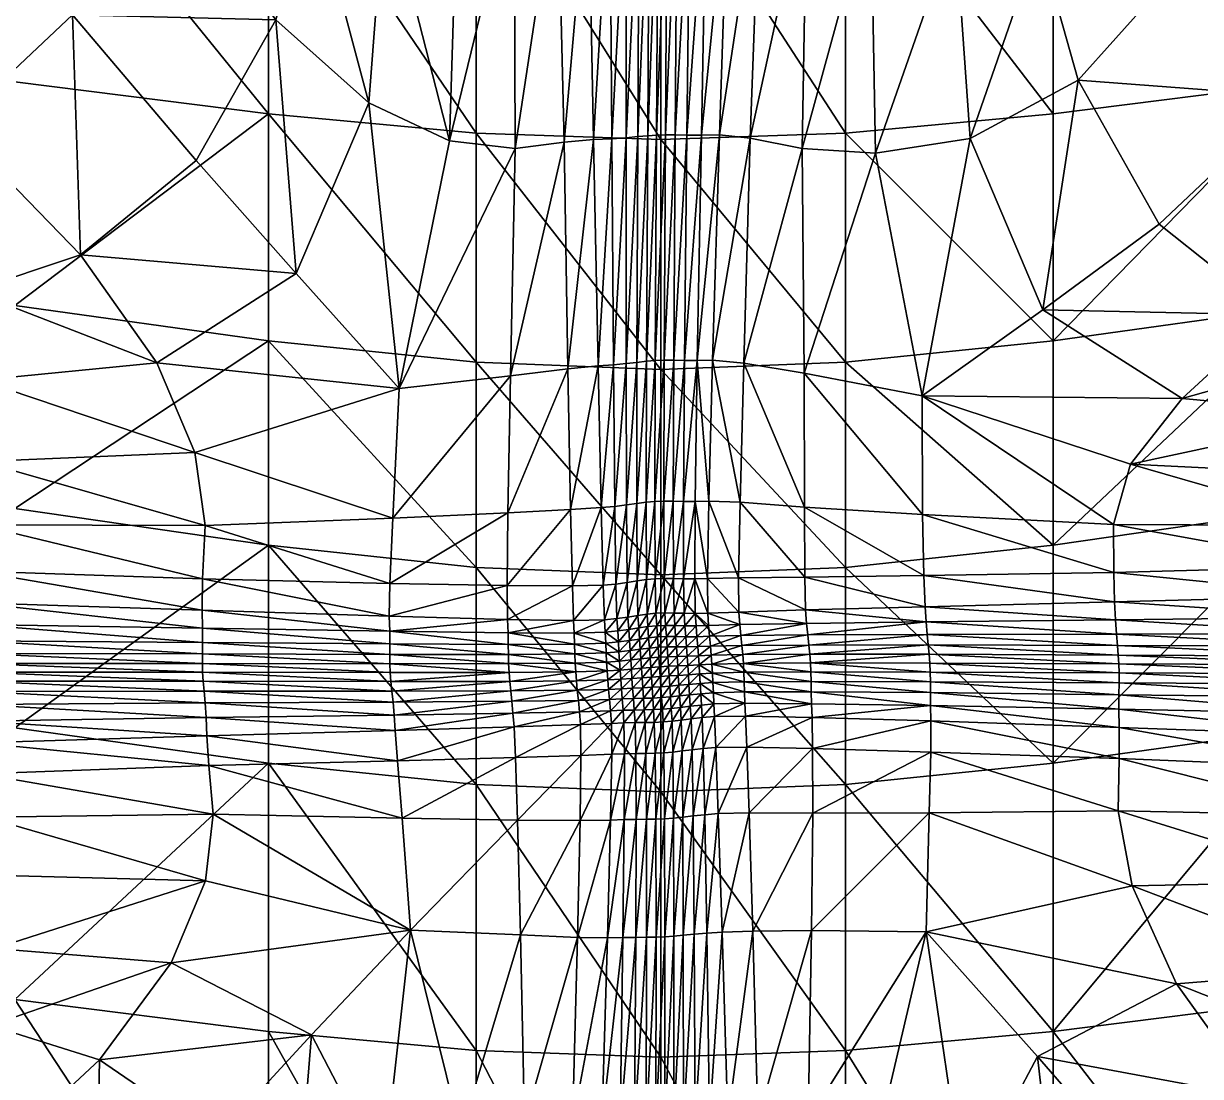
# Model space of a CAD drawing. Header units: centimetres. Extents: x -294 to 294, y -289 to 289.
# Drawn here: x -37.9 to 32.1, y -137.7 to -75.1 of the extents above; entities that cross this region are included whole.
import ezdxf

# ---------------------------------------------------------------- set-up
doc = ezdxf.new("R2010")
doc.units = ezdxf.units.CM
doc.layers.add('fabric', color=7, linetype='Continuous', true_color=0xd6e499)

msp = doc.modelspace()

# ---------------------------------------------------------------- meshes
at = {"layer": 'fabric', "color": 72, "true_color": 0x4dcc00}
mesh = msp.add_polyface(dxfattribs=at)
corners = [(-132.14, -55.656, -98.923), (-103.113, -56.593, -98.923), (-103.113, -72.071, -98.923), (-132.139, -70.921, -98.923), (-132.14, -38.278, -98.923), (-103.113, -38.938, -98.923), (-103.113, -19.832, -98.923), (-132.14, -19.491, -98.923), (-132.14, 0, -98.923), (-103.113, 0, -98.923), (-38.407, -61.877, -98.923), (-23.315, -63.429, -98.923), (-23.315, -80.462, -98.923), (-38.407, -78.556, -98.923), (-56.541, -60.013, -98.923), (-56.541, -76.269, -98.923), (-38.407, -42.661, -98.923), (-23.315, -43.755, -98.923), (-56.541, -41.348, -98.923), (-78.011, -58.148, -98.923), (-78.011, -73.98, -98.923), (-78.012, -40.034, -98.923), (-78.012, -20.397, -98.923), (-78.012, 0, -98.923), (-56.541, -21.075, -98.923), (-56.541, 0, -98.923), (-23.315, -22.318, -98.923), (-38.407, -21.753, -98.923), (-38.407, 0, -98.923), (-23.315, 0, -98.923), (-132.138, -83.37, -98.923), (-103.112, -84.647, -98.923), (-38.407, -91.853, -98.923), (-56.541, -89.311, -98.923), (-78.011, -86.768, -98.923)]
mesh.append_faces([[corners[k] for k in face] for face in [(0, 1, 2), (2, 3, 0), (4, 5, 1), (1, 0, 4), (6, 7, 8), (8, 9, 6), (5, 4, 7), (7, 6, 5), (10, 11, 12), (12, 13, 10), (14, 10, 13), (13, 15, 14), (16, 17, 11), (11, 10, 16), (18, 16, 10), (10, 14, 18), (1, 19, 20), (20, 2, 1), (5, 21, 19), (19, 1, 5), (19, 14, 15), (15, 20, 19), (21, 18, 14), (14, 19, 21), (22, 6, 9), (9, 23, 22), (24, 22, 23), (23, 25, 24), (21, 5, 6), (6, 22, 21), (18, 21, 22), (22, 24, 18), (26, 27, 28), (28, 29, 26), (17, 16, 27), (27, 26, 17), (27, 24, 25), (25, 28, 27), (16, 18, 24), (24, 27, 16), (30, 3, 2), (2, 31, 30), (32, 13, 12), (33, 15, 13), (20, 34, 31), (31, 2, 20), (34, 20, 15)]], dxfattribs={"vtx2": -1, "color": 72})
mesh = msp.add_polyface(dxfattribs=at)
corners = [(102.924, -72.071, -98.923), (77.936, -73.98, -98.923), (77.936, -58.148, -98.923), (56.522, -60.013, -98.923), (56.522, -76.269, -98.923), (56.522, -41.348, -98.923), (23.315, -63.429, -98.923), (38.407, -61.877, -98.923), (38.407, -78.556, -98.923), (23.315, -80.462, -98.923), (23.315, -43.755, -98.923), (38.407, -42.661, -98.923), (-10.97, -95.24, -98.923), (-23.315, -93.97, -98.923), (-23.315, -80.462, -98.923), (-10.97, -81.605, -98.923), (0, -95.664, -98.923), (0, -81.986, -98.923), (-10.97, -107.436, -98.923), (0, -107.873, -98.923), (23.315, -93.97, -98.923), (10.97, -95.24, -98.923), (10.97, -81.605, -98.923), (23.315, -106.123, -98.923), (10.97, -107.436, -98.923), (77.936, -86.768, -98.923), (77.935, -98.681, -98.923), (102.923, -84.647, -98.923), (56.522, -89.311, -98.923), (56.522, -101.309, -98.923), (38.407, -91.853, -98.923), (38.407, -103.935, -98.923), (10.97, -64.361, -98.923), (0, -64.672, -98.923), (10.97, -44.411, -98.923), (0, -44.63, -98.923), (-23.315, -63.429, -98.923), (-10.97, -64.361, -98.923), (-23.315, -43.755, -98.923), (-10.97, -44.411, -98.923)]
mesh.append_faces([[corners[k] for k in face] for face in [(0, 1, 2), (3, 2, 1), (1, 4, 3), (2, 3, 5), (6, 7, 8), (8, 9, 6), (7, 6, 10), (7, 3, 4), (4, 8, 7), (3, 7, 11), (12, 13, 14), (14, 15, 12), (16, 12, 15), (15, 17, 16), (13, 12, 18), (12, 16, 19), (20, 21, 22), (22, 9, 20), (21, 20, 23), (21, 16, 17), (17, 22, 21), (16, 21, 24), (25, 1, 0), (26, 25, 27), (28, 4, 1), (1, 25, 28), (29, 28, 25), (25, 26, 29), (8, 30, 20), (20, 9, 8), (4, 28, 30), (30, 8, 4), (23, 20, 30), (28, 29, 31), (31, 30, 28), (32, 6, 9), (9, 22, 32), (33, 32, 22), (22, 17, 33), (6, 32, 34), (32, 33, 35), (36, 37, 15), (15, 14, 36), (37, 36, 38), (37, 33, 17), (17, 15, 37), (33, 37, 39)]], dxfattribs={"vtx2": -1, "color": 72})
at = {"layer": 'fabric', "color": 212, "true_color": 0xcf00dd}
mesh = msp.add_polyface(dxfattribs=at)
corners = [(-17.354, -79.806, 204.902), (-21.689, -89.958, 203.263), (-15.566, -96.806, 197.764), (-12.559, -82.072, 201.696), (-16.38, -67.124, 208.445), (-12.098, -66.731, 206.56), (-20.76, -67.002, 210.213), (-18.193, -54.213, 212.534), (-8.712, -66.258, 205.471), (-9.617, -49.912, 210.884), (-8.653, -82.515, 199.94), (-5.757, -82.151, 199.15), (-8.943, -96.042, 195.314), (-6.145, -65.865, 204.935), (-2.917, -81.944, 198.73), (-3.998, -81.997, 198.838), (-3.729, -95.458, 193.864), (-2.818, -95.394, 193.756), (-3.032, -65.669, 204.598), (-4.325, -65.709, 204.708), (-5.527, -95.634, 194.262), (0.272, -81.717, 198.184), (-0.256, -81.729, 198.109), (-0.328, -95.134, 193.141), (-2.058, -81.882, 198.547), (-2.062, -95.319, 193.575), (-1.366, -81.82, 198.346), (-1.42, -95.244, 193.376), (-2.045, -65.621, 204.414), (-1.288, -65.573, 204.211), (-0.783, -81.766, 198.182), (-0.855, -95.179, 193.213), (-0.157, -65.503, 203.973), (-0.685, -65.531, 204.046)]
mesh.append_faces([[corners[k] for k in face] for face in [(0, 1, 2), (2, 3, 0), (4, 0, 3), (3, 5, 4), (0, 4, 6), (7, 4, 5), (5, 8, 9), (10, 3, 2), (11, 10, 12), (8, 5, 3), (3, 10, 8), (13, 8, 10), (10, 11, 13), (14, 15, 16), (16, 17, 14), (18, 19, 15), (15, 14, 18), (15, 11, 20), (20, 16, 15), (19, 13, 11), (11, 15, 19), (21, 22, 23), (24, 14, 17), (17, 25, 24), (26, 24, 25), (25, 27, 26), (28, 18, 14), (14, 24, 28), (29, 28, 24), (24, 26, 29), (22, 30, 31), (31, 23, 22), (32, 33, 30), (30, 22, 32), (30, 26, 27), (27, 31, 30), (33, 29, 26), (26, 30, 33)]], dxfattribs={"vtx2": -1, "color": 212})
mesh = msp.add_polyface(dxfattribs=at)
corners = [(-41.967, -81.158, 212.88), (-34.968, -74.584, 212.499), (-43.649, -64.04, 215.85), (-51.49, -71.607, 215.977), (-48.113, -87.146, 213.157), (-34.494, -88.845, 208.858), (-27.627, -83.231, 208.026), (-40.984, -91.019, 210.164), (-40.403, -101.15, 206.478), (-40.467, -96.301, 208.398), (-51.52, -93.567, 212.41), (-29.958, -95.277, 204.889), (-27.707, -100.596, 201.657), (-15.566, -96.806, 197.764), (-21.689, -89.958, 203.263), (-22.886, -74.868, 208.874), (-17.354, -79.806, 204.902), (-20.76, -67.002, 210.213), (-23.582, -58.869, 213.252), (-16.38, -67.124, 208.445), (-29.007, -66.407, 212.931), (-36.045, -55.6, 216.106), (-27.093, -104.938, 199.85), (-15.926, -104.508, 195.265), (-40.54, -104.905, 205.326), (-27.239, -108.125, 198.993), (-16.106, -108.388, 194.157), (-40.715, -107.671, 204.711), (-53.214, -99.45, 211.341), (-54.222, -103.827, 210.65)]
mesh.append_faces([[corners[k] for k in face] for face in [(0, 1, 2), (2, 3, 0), (4, 0, 3), (5, 6, 1), (1, 0, 5), (7, 5, 0), (0, 4, 7), (8, 9, 10), (9, 7, 4), (4, 10, 9), (11, 12, 13), (13, 14, 11), (5, 11, 14), (14, 6, 5), (9, 8, 12), (12, 11, 9), (7, 9, 11), (11, 5, 7), (15, 6, 14), (14, 16, 15), (17, 15, 16), (18, 17, 19), (20, 21, 2), (2, 1, 20), (15, 20, 1), (1, 6, 15), (17, 18, 20), (20, 15, 17), (12, 22, 23), (23, 13, 12), (8, 24, 22), (22, 12, 8), (22, 25, 26), (24, 27, 25), (25, 22, 24), (24, 8, 28), (27, 24, 29)]], dxfattribs={"vtx2": -1, "color": 212})
mesh = msp.add_polyface(dxfattribs=at)
corners = [(12.482, -67.603, 206.577), (17.49, -69.242, 208.461), (19.515, -56.544, 212.544), (22.475, -70.159, 210.227), (25.634, -62.515, 213.261), (18.383, -81.924, 204.922), (12.755, -82.8, 201.719), (15.534, -97.24, 197.793), (22.711, -92.128, 203.286), (24.803, -78.454, 208.89), (3.492, -81.714, 198.855), (2.41, -81.729, 198.742), (2.169, -95.13, 193.772), (3.081, -95.111, 193.884), (5.315, -81.907, 199.17), (4.016, -65.503, 204.72), (2.722, -65.512, 204.607), (5.904, -65.726, 204.95), (8.401, -82.532, 199.963), (8.515, -95.89, 195.342), (8.673, -66.429, 205.488), (4.934, -95.291, 194.287), (-0.328, -95.134, 193.141), (0.2, -95.119, 193.216), (0.272, -81.717, 198.184), (0.855, -81.72, 198.352), (0.766, -95.122, 193.383), (0.371, -65.496, 204.048), (-0.157, -65.503, 203.973), (-0.256, -81.729, 198.109), (0.976, -65.501, 204.216), (1.55, -81.728, 198.556), (1.41, -95.13, 193.586), (1.734, -65.509, 204.421)]
mesh.append_faces([[corners[k] for k in face] for face in [(0, 1, 2), (1, 3, 4), (5, 6, 7), (7, 8, 5), (9, 5, 8), (1, 0, 6), (6, 5, 1), (3, 1, 5), (5, 9, 3), (10, 11, 12), (12, 13, 10), (14, 10, 13), (15, 16, 11), (11, 10, 15), (17, 15, 10), (10, 14, 17), (6, 18, 19), (0, 20, 18), (18, 6, 0), (18, 14, 21), (20, 17, 14), (14, 18, 20), (22, 23, 24), (25, 24, 23), (23, 26, 25), (27, 28, 29), (29, 24, 27), (30, 27, 24), (24, 25, 30), (11, 31, 32), (32, 12, 11), (16, 33, 31), (31, 11, 16), (31, 25, 26), (26, 32, 31), (33, 30, 25), (25, 31, 33)]], dxfattribs={"vtx2": -1, "color": 212})
mesh = msp.add_polyface(dxfattribs=at)
corners = [(31.535, -70.941, 212.942), (37.667, -79.435, 212.511), (46.616, -69.2, 215.859), (38.803, -60.405, 216.112), (25.634, -62.515, 213.261), (24.803, -78.454, 208.89), (29.634, -87.016, 208.044), (22.475, -70.159, 210.227), (22.711, -92.128, 203.286), (15.534, -97.24, 197.793), (27.93, -101.296, 201.683), (30.994, -97.388, 204.91), (41.582, -98.359, 208.417), (40.814, -101.937, 206.5), (36.408, -92.408, 208.875), (42.689, -94.103, 210.18), (52.825, -95.694, 212.43), (53.832, -100.275, 211.365), (50.135, -90.636, 213.172), (44.474, -85.608, 212.893), (54.196, -76.204, 215.991), (26.914, -104.882, 199.877), (40.567, -104.952, 205.35), (40.585, -107.362, 204.736), (26.932, -107.746, 199.021), (26.97, -109.491, 198.641), (15.642, -107.917, 194.189), (40.616, -109.125, 204.426), (54.443, -103.87, 210.677), (54.758, -106.627, 210.258)]
mesh.append_faces([[corners[k] for k in face] for face in [(0, 1, 2), (2, 3, 0), (4, 0, 3), (5, 6, 1), (1, 0, 5), (7, 5, 0), (0, 4, 7), (8, 6, 5), (9, 10, 11), (12, 11, 10), (10, 13, 12), (14, 6, 8), (8, 11, 14), (15, 14, 11), (11, 12, 15), (16, 12, 13), (13, 17, 16), (18, 15, 12), (12, 16, 18), (19, 20, 2), (2, 1, 19), (14, 19, 1), (1, 6, 14), (20, 19, 18), (15, 18, 19), (19, 14, 15), (21, 10, 9), (22, 13, 10), (10, 21, 22), (23, 22, 21), (21, 24, 23), (25, 24, 26), (27, 23, 24), (13, 22, 28), (28, 17, 13), (22, 23, 29), (29, 28, 22)]], dxfattribs={"vtx2": -1, "color": 212})
at = {"layer": 'fabric', "color": 72, "true_color": 0x4dcc00}
mesh = msp.add_polyface(dxfattribs=at)
corners = [(-103.1, -149.276, -98.923), (-132.114, -148.323, -98.923), (-132.124, -125.478, -98.923), (-103.105, -126.635, -98.923), (-162.36, -124.887, -98.923), (-78.006, -150.841, -98.923), (-78.008, -128.549, -98.923), (-56.539, -152.711, -98.923), (-56.54, -130.84, -98.923), (-23.315, -156.129, -98.923), (-38.407, -154.576, -98.923), (-38.407, -133.129, -98.923), (-23.315, -135.034, -98.923), (-132.135, -95.168, -98.923), (-132.138, -83.37, -98.923), (-103.112, -84.647, -98.923), (-103.111, -96.488, -98.923), (-162.377, -94.501, -98.923), (-132.131, -108.481, -98.923), (-103.109, -109.762, -98.923), (-162.371, -107.833, -98.923), (-23.315, -80.462, -98.923), (-23.315, -93.97, -98.923), (-38.407, -91.853, -98.923), (-38.407, -103.935, -98.923), (-23.315, -106.123, -98.923), (-38.407, -78.556, -98.923), (-56.541, -89.311, -98.923), (-56.541, -101.309, -98.923), (-38.407, -116.971, -98.923), (-23.315, -119.088, -98.923), (-56.54, -114.429, -98.923), (-78.01, -111.885, -98.923), (-78.011, -98.681, -98.923), (-56.541, -76.269, -98.923), (-78.011, -86.768, -98.923)]
mesh.append_faces([[corners[k] for k in face] for face in [(0, 1, 2), (2, 3, 0), (4, 2, 1), (5, 0, 3), (3, 6, 5), (7, 5, 6), (6, 8, 7), (9, 10, 11), (11, 12, 9), (10, 7, 8), (8, 11, 10), (13, 14, 15), (15, 16, 13), (14, 13, 17), (2, 18, 19), (19, 3, 2), (18, 2, 4), (18, 13, 16), (16, 19, 18), (13, 18, 20), (21, 22, 23), (24, 23, 22), (22, 25, 24), (26, 23, 27), (28, 27, 23), (23, 24, 28), (11, 29, 30), (30, 12, 11), (8, 31, 29), (29, 11, 8), (29, 24, 25), (25, 30, 29), (31, 28, 24), (24, 29, 31), (32, 6, 3), (3, 19, 32), (33, 32, 19), (19, 16, 33), (31, 8, 6), (6, 32, 31), (28, 31, 32), (32, 33, 28), (34, 27, 35), (35, 33, 16), (16, 15, 35), (27, 28, 33), (33, 35, 27)]], dxfattribs={"vtx2": -1, "color": 72})
at = {"layer": 'fabric', "color": 212, "true_color": 0xcf00dd}
mesh = msp.add_polyface(dxfattribs=at)
corners = [(-16.106, -108.388, 194.157), (-15.926, -104.508, 195.265), (-27.093, -104.938, 199.85), (-15.566, -96.806, 197.764), (-8.943, -96.042, 195.314), (-8.653, -82.515, 199.94), (-5.527, -95.634, 194.262), (-5.757, -82.151, 199.15), (-3.545, -103.882, 190.859), (-2.736, -103.809, 190.753), (-2.818, -95.394, 193.756), (-3.729, -95.458, 193.864), (-5.363, -103.994, 191.333), (-3.426, -108.505, 189.315), (-2.667, -108.428, 189.209), (-5.254, -108.543, 189.841), (-9.087, -104.198, 192.614), (-9.129, -108.516, 191.28), (0.2, -95.119, 193.216), (-0.328, -95.134, 193.141), (-0.349, -103.516, 190.142), (0.179, -103.5, 190.217), (-0.332, -108.114, 188.602), (-0.876, -103.567, 190.213), (-0.855, -95.179, 193.213), (-1.43, -103.64, 190.375), (-1.42, -95.244, 193.376), (-0.859, -108.168, 188.673), (-1.408, -108.246, 188.834), (-2.04, -103.725, 190.573), (-2.062, -95.319, 193.575), (-2.002, -108.337, 189.031)]
mesh.append_faces([[corners[k] for k in face] for face in [(0, 1, 2), (3, 4, 5), (4, 6, 7), (8, 9, 10), (10, 11, 8), (12, 8, 11), (11, 6, 12), (13, 14, 9), (9, 8, 13), (15, 13, 8), (8, 12, 15), (1, 16, 4), (4, 3, 1), (0, 17, 16), (16, 1, 0), (16, 12, 6), (6, 4, 16), (17, 15, 12), (12, 16, 17), (18, 19, 20), (21, 20, 22), (23, 20, 19), (19, 24, 23), (25, 23, 24), (24, 26, 25), (27, 22, 20), (20, 23, 27), (28, 27, 23), (23, 25, 28), (9, 29, 30), (30, 10, 9), (14, 31, 29), (29, 9, 14), (29, 25, 26), (26, 30, 29), (31, 28, 25), (25, 29, 31)]], dxfattribs={"vtx2": -1, "color": 212})
mesh = msp.add_polyface(dxfattribs=at)
corners = [(30.994, -97.388, 204.91), (22.711, -92.128, 203.286), (15.534, -97.24, 197.793), (15.553, -104.301, 195.297), (26.914, -104.882, 199.877), (26.932, -107.746, 199.021), (15.642, -107.917, 194.189), (3.081, -95.111, 193.884), (4.934, -95.291, 194.287), (5.315, -81.907, 199.17), (8.515, -95.89, 195.342), (12.755, -82.8, 201.719), (8.401, -82.532, 199.963), (8.549, -103.85, 192.645), (4.714, -103.568, 191.36), (8.56, -108.011, 191.312), (4.625, -108.061, 189.87), (2.858, -103.496, 190.882), (2.169, -95.13, 193.772), (2.047, -103.517, 190.77), (2.775, -108.1, 189.339), (2.014, -108.121, 189.227), (1.349, -103.515, 190.585), (1.41, -95.13, 193.586), (0.736, -103.505, 190.383), (0.766, -95.122, 193.383), (1.346, -108.117, 189.043), (0.747, -108.104, 188.842), (-0.349, -103.516, 190.142), (0.179, -103.5, 190.217), (0.2, -95.119, 193.216), (-0.332, -108.114, 188.602), (0.195, -108.098, 188.677)]
mesh.append_faces([[corners[k] for k in face] for face in [(0, 1, 2), (2, 3, 4), (5, 4, 3), (3, 6, 5), (7, 8, 9), (10, 2, 11), (8, 10, 12), (10, 13, 3), (3, 2, 10), (8, 14, 13), (13, 10, 8), (13, 15, 6), (6, 3, 13), (14, 16, 15), (15, 13, 14), (17, 7, 18), (18, 19, 17), (20, 17, 19), (19, 21, 20), (14, 8, 7), (7, 17, 14), (16, 14, 17), (17, 20, 16), (22, 19, 18), (18, 23, 22), (24, 22, 23), (23, 25, 24), (26, 21, 19), (19, 22, 26), (27, 26, 22), (22, 24, 27), (28, 29, 30), (31, 32, 29), (29, 24, 25), (25, 30, 29), (32, 27, 24), (24, 29, 32)]], dxfattribs={"vtx2": -1, "color": 212})
at = {"layer": 'fabric', "color": 72, "true_color": 0x4dcc00}
mesh = msp.add_polyface(dxfattribs=at)
corners = [(77.926, -200.442, -98.923), (102.899, -199.716, -98.923), (102.893, -221.442, -98.923), (56.519, -201.299, -98.923), (77.923, -221.817, -98.923), (77.928, -175.795, -98.923), (102.905, -174.649, -98.923), (56.52, -177.158, -98.923), (23.315, -202.855, -98.923), (38.406, -202.149, -98.923), (38.406, -222.678, -98.923), (23.315, -179.645, -98.923), (38.407, -178.516, -98.923), (56.518, -222.251, -98.923), (38.407, -154.576, -98.923), (23.315, -156.129, -98.923), (23.315, -135.034, -98.923), (38.407, -133.129, -98.923), (56.521, -152.711, -98.923), (56.521, -130.84, -98.923), (102.911, -149.277, -98.923), (77.931, -150.842, -98.923), (77.933, -128.55, -98.923), (102.917, -126.636, -98.923), (10.97, -120.359, -98.923), (23.315, -119.088, -98.923), (10.97, -107.436, -98.923), (23.315, -106.123, -98.923), (77.934, -111.885, -98.923), (102.92, -109.762, -98.923), (56.522, -114.429, -98.923), (77.935, -98.681, -98.923), (102.922, -96.489, -98.923), (56.522, -101.309, -98.923), (38.407, -116.971, -98.923), (38.407, -103.935, -98.923), (38.407, -91.853, -98.923)]
mesh.append_faces([[corners[k] for k in face] for face in [(0, 1, 2), (3, 0, 4), (5, 6, 1), (1, 0, 5), (7, 5, 0), (0, 3, 7), (8, 9, 10), (11, 12, 9), (9, 8, 11), (9, 3, 13), (12, 7, 3), (3, 9, 12), (14, 15, 16), (16, 17, 14), (18, 14, 17), (17, 19, 18), (12, 11, 15), (15, 14, 12), (7, 12, 14), (14, 18, 7), (20, 21, 22), (22, 23, 20), (6, 5, 21), (21, 20, 6), (21, 18, 19), (19, 22, 21), (5, 7, 18), (18, 21, 5), (24, 25, 16), (26, 27, 25), (22, 28, 29), (29, 23, 22), (19, 30, 28), (28, 22, 19), (28, 31, 32), (32, 29, 28), (30, 33, 31), (31, 28, 30), (34, 17, 16), (16, 25, 34), (35, 34, 25), (25, 27, 35), (30, 19, 17), (17, 34, 30), (33, 30, 34), (34, 35, 33), (36, 35, 27)]], dxfattribs={"vtx2": -1, "color": 72})
mesh = msp.add_polyface(dxfattribs=at)
corners = [(23.315, -135.034, -98.923), (10.97, -136.177, -98.923), (10.97, -120.359, -98.923), (0, -120.782, -98.923), (0, -136.559, -98.923), (23.315, -119.088, -98.923), (10.97, -107.436, -98.923), (0, -107.873, -98.923), (-23.315, -119.088, -98.923), (-10.97, -120.359, -98.923), (-10.97, -136.177, -98.923), (-23.315, -135.034, -98.923), (-23.315, -106.123, -98.923), (-10.97, -107.436, -98.923), (-23.315, -93.97, -98.923), (-10.97, -95.24, -98.923), (23.315, -106.123, -98.923), (10.97, -95.24, -98.923), (0, -95.664, -98.923), (10.97, -203.278, -98.923), (23.315, -202.855, -98.923), (23.315, -223.031, -98.923), (0, -203.42, -98.923), (10.97, -223.242, -98.923), (10.97, -180.323, -98.923), (23.315, -179.645, -98.923), (0, -180.549, -98.923), (-23.315, -202.855, -98.923), (-10.97, -203.278, -98.923), (-10.97, -223.242, -98.923), (-23.315, -179.645, -98.923), (-10.97, -180.323, -98.923), (0, -223.313, -98.923), (-10.97, -157.061, -98.923), (-23.315, -156.129, -98.923), (0, -157.371, -98.923), (23.315, -156.129, -98.923), (10.97, -157.061, -98.923)]
mesh.append_faces([[corners[k] for k in face] for face in [(0, 1, 2), (3, 2, 1), (1, 4, 3), (5, 2, 6), (7, 6, 2), (2, 3, 7), (8, 9, 10), (10, 11, 8), (12, 13, 9), (9, 8, 12), (9, 3, 4), (4, 10, 9), (13, 7, 3), (3, 9, 13), (13, 12, 14), (7, 13, 15), (16, 6, 17), (6, 7, 18), (19, 20, 21), (22, 19, 23), (24, 25, 20), (20, 19, 24), (26, 24, 19), (19, 22, 26), (27, 28, 29), (30, 31, 28), (28, 27, 30), (28, 22, 32), (31, 26, 22), (22, 28, 31), (33, 34, 11), (11, 10, 33), (35, 33, 10), (10, 4, 35), (31, 30, 34), (34, 33, 31), (26, 31, 33), (33, 35, 26), (36, 37, 1), (1, 0, 36), (25, 24, 37), (37, 36, 25), (37, 35, 4), (4, 1, 37), (24, 26, 35), (35, 37, 24)]], dxfattribs={"vtx2": -1, "color": 72})
at = {"layer": 'fabric', "color": 212, "true_color": 0xcf00dd}
mesh = msp.add_polyface(dxfattribs=at)
corners = [(-27.038, -116.37, 198.131), (-26.987, -117.454, 198.18), (-15.795, -117.136, 193.306), (-40.594, -116.584, 203.881), (-40.554, -117.88, 203.917), (-54.773, -116.894, 209.411), (-27.271, -109.976, 198.613), (-27.254, -111.048, 198.44), (-16.119, -111.239, 193.537), (-16.143, -110.336, 193.7), (-27.239, -108.125, 198.993), (-16.106, -108.388, 194.157), (-40.762, -109.552, 204.401), (-40.752, -110.836, 204.215), (-40.715, -107.671, 204.711), (-27.098, -115.502, 197.997), (-15.854, -116.221, 193.249), (-27.157, -114.798, 197.835), (-15.921, -115.455, 193.109), (-40.642, -115.589, 203.754), (-40.689, -114.821, 203.594), (-27.244, -113.675, 197.659), (-27.208, -114.207, 197.703), (-16.044, -114.227, 192.811), (-40.758, -113.676, 203.42), (-40.73, -114.208, 203.463), (-15.986, -114.802, 192.944), (-54.806, -115.76, 209.291), (-27.257, -113.151, 197.764), (-16.086, -113.696, 192.769), (-27.256, -112.578, 197.963), (-16.104, -113.173, 192.873), (-40.766, -113.152, 203.524), (-40.762, -112.557, 203.726), (-27.252, -111.896, 198.206), (-16.11, -111.986, 193.31), (-40.755, -111.811, 203.973), (-16.109, -112.616, 193.071)]
mesh.append_faces([[corners[k] for k in face] for face in [(0, 1, 2), (1, 0, 3), (4, 3, 5), (6, 7, 8), (8, 9, 6), (10, 6, 9), (9, 11, 10), (12, 13, 7), (7, 6, 12), (14, 12, 6), (6, 10, 14), (15, 0, 16), (17, 15, 18), (19, 3, 0), (0, 15, 19), (20, 19, 15), (15, 17, 20), (21, 22, 23), (24, 25, 22), (22, 21, 24), (22, 17, 26), (25, 20, 17), (17, 22, 25), (3, 19, 27), (28, 21, 29), (30, 28, 31), (32, 24, 21), (21, 28, 32), (33, 32, 28), (28, 30, 33), (7, 34, 35), (35, 8, 7), (13, 36, 34), (34, 7, 13), (34, 30, 37), (36, 33, 30), (30, 34, 36)]], dxfattribs={"vtx2": -1, "color": 212})
mesh = msp.add_polyface(dxfattribs=at)
corners = [(27.021, -110.562, 198.468), (26.97, -109.491, 198.641), (15.71, -109.776, 193.732), (40.655, -110.408, 204.24), (40.616, -109.125, 204.426), (26.932, -107.746, 199.021), (27.254, -116.963, 198.208), (27.236, -115.878, 198.16), (16.033, -115.656, 193.281), (16.058, -116.572, 193.339), (40.821, -117.446, 203.943), (40.811, -116.149, 203.907), (27.08, -111.408, 198.234), (15.769, -110.679, 193.57), (27.139, -112.088, 197.991), (15.835, -111.424, 193.342), (40.702, -111.381, 203.998), (40.749, -112.124, 203.751), (27.225, -113.181, 197.688), (27.19, -112.659, 197.792), (15.958, -112.607, 192.905), (15.999, -113.129, 192.801), (40.817, -113.239, 203.445), (40.79, -112.717, 203.55), (15.901, -112.053, 193.103), (27.239, -113.712, 197.731), (16.018, -113.66, 192.844), (27.238, -114.304, 197.863), (16.023, -114.235, 192.977), (40.825, -113.77, 203.489), (40.821, -114.384, 203.62), (27.234, -115.008, 198.026), (16.025, -114.888, 193.141), (40.814, -115.152, 203.779)]
mesh.append_faces([[corners[k] for k in face] for face in [(0, 1, 2), (3, 4, 1), (1, 0, 3), (5, 1, 4), (6, 7, 8), (8, 9, 6), (10, 11, 7), (7, 6, 10), (12, 0, 13), (14, 12, 15), (16, 3, 0), (0, 12, 16), (17, 16, 12), (12, 14, 17), (18, 19, 20), (20, 21, 18), (22, 23, 19), (19, 18, 22), (19, 14, 24), (23, 17, 14), (14, 19, 23), (25, 18, 21), (21, 26, 25), (27, 25, 26), (26, 28, 27), (29, 22, 18), (18, 25, 29), (30, 29, 25), (25, 27, 30), (7, 31, 32), (32, 8, 7), (11, 33, 31), (31, 7, 11), (31, 27, 28), (28, 32, 31), (33, 30, 27), (27, 31, 33)]], dxfattribs={"vtx2": -1, "color": 212})
mesh = msp.add_polyface(dxfattribs=at)
corners = [(-15.795, -117.136, 193.306), (-8.729, -116.922, 190.383), (-8.791, -116.108, 190.32), (-15.854, -116.221, 193.249), (-27.038, -116.37, 198.131), (-15.921, -115.455, 193.109), (-27.098, -115.502, 197.997), (-15.986, -114.802, 192.944), (-27.157, -114.798, 197.835), (-16.044, -114.227, 192.811), (-16.086, -113.696, 192.769), (-27.244, -113.675, 197.659), (-27.208, -114.207, 197.703), (-9.069, -112.016, 190.373), (-9.085, -111.33, 190.597), (-16.119, -111.239, 193.537), (-16.11, -111.986, 193.31), (-9.06, -112.616, 190.136), (-16.109, -112.616, 193.071), (-5.126, -111.998, 188.889), (-5.108, -112.584, 188.653), (-9.025, -113.684, 189.835), (-9.048, -113.161, 189.939), (-16.104, -113.173, 192.873), (-5.062, -113.649, 188.352), (-5.089, -113.125, 188.456), (-27.257, -113.151, 197.764), (-27.256, -112.578, 197.963), (-27.252, -111.896, 198.206), (-9.117, -110.528, 190.754), (-16.143, -110.336, 193.7), (-5.188, -110.592, 189.264), (-9.129, -108.516, 191.28), (-16.106, -108.388, 194.157), (-5.254, -108.543, 189.841), (-8.981, -114.215, 189.878), (-8.924, -114.78, 190.011), (-5.019, -114.181, 188.395), (-8.858, -115.402, 190.177)]
mesh.append_faces([[corners[k] for k in face] for face in [(0, 1, 2), (2, 3, 0), (0, 3, 4), (3, 5, 6), (5, 7, 8), (9, 10, 11), (7, 9, 12), (13, 14, 15), (15, 16, 13), (17, 13, 16), (16, 18, 17), (14, 13, 19), (13, 17, 20), (21, 22, 23), (23, 10, 21), (22, 21, 24), (22, 17, 18), (18, 23, 22), (17, 22, 25), (10, 23, 26), (23, 18, 27), (18, 16, 28), (29, 30, 15), (15, 14, 29), (31, 29, 14), (32, 33, 30), (30, 29, 32), (34, 32, 29), (9, 35, 21), (21, 10, 9), (7, 36, 35), (35, 9, 7), (24, 21, 35), (37, 35, 36), (38, 5, 3), (3, 2, 38), (36, 7, 5), (5, 38, 36)]], dxfattribs={"vtx2": -1, "color": 212})
mesh = msp.add_polyface(dxfattribs=at)
corners = [(-5.126, -111.998, 188.889), (-5.15, -111.343, 189.11), (-9.085, -111.33, 190.597), (-5.108, -112.584, 188.653), (-9.069, -112.016, 190.373), (-5.089, -113.125, 188.456), (-9.06, -112.616, 190.136), (-2.427, -113.541, 187.702), (-2.46, -113.007, 187.807), (-3.226, -113.071, 187.914), (-3.253, -112.529, 188.111), (-2.492, -112.458, 188.004), (-3.311, -111.3, 188.569), (-3.279, -111.946, 188.347), (-2.526, -111.871, 188.241), (-2.564, -111.221, 188.463), (-5.188, -110.592, 189.264), (-9.117, -110.528, 190.754), (-5.254, -108.543, 189.841), (-2.611, -110.486, 188.616), (-3.354, -110.565, 188.721), (-2.667, -108.428, 189.209), (-3.426, -108.505, 189.315), (-1.79, -112.941, 187.625), (-1.826, -112.381, 187.824), (-1.865, -111.785, 188.062), (-1.907, -111.13, 188.285), (-1.955, -110.393, 188.438), (-2.002, -108.337, 189.031)]
mesh.append_faces([[corners[k] for k in face] for face in [(0, 1, 2), (3, 0, 4), (5, 3, 6), (7, 8, 9), (10, 9, 8), (8, 11, 10), (3, 5, 9), (9, 10, 3), (12, 13, 14), (14, 15, 12), (1, 0, 13), (13, 12, 1), (13, 10, 11), (11, 14, 13), (0, 3, 10), (10, 13, 0), (2, 1, 16), (17, 16, 18), (19, 20, 12), (12, 15, 19), (21, 22, 20), (20, 19, 21), (20, 16, 1), (1, 12, 20), (22, 18, 16), (16, 20, 22), (23, 8, 7), (24, 11, 8), (8, 23, 24), (14, 25, 26), (26, 15, 14), (11, 24, 25), (25, 14, 11), (27, 19, 15), (15, 26, 27), (28, 21, 19), (19, 27, 28)]], dxfattribs={"vtx2": -1, "color": 212})
mesh = msp.add_polyface(dxfattribs=at)
corners = [(0.235, -110.149, 188.085), (-0.293, -110.165, 188.011), (-0.243, -110.906, 187.858), (0.195, -108.098, 188.677), (-0.332, -108.114, 188.602), (-1.193, -112.877, 187.425), (-1.79, -112.941, 187.625), (-1.754, -113.486, 187.519), (-1.231, -112.305, 187.625), (-1.826, -112.381, 187.824), (-0.116, -112.776, 187.189), (-0.643, -112.82, 187.261), (-0.604, -113.389, 187.153), (-0.077, -113.35, 187.081), (-0.156, -112.191, 187.392), (-0.682, -112.239, 187.463), (-1.155, -113.435, 187.318), (-0.724, -111.626, 187.704), (-0.198, -111.574, 187.633), (-0.769, -110.96, 187.928), (-1.272, -111.7, 187.865), (-1.316, -111.039, 188.089), (-1.865, -111.785, 188.062), (-1.907, -111.13, 188.285), (-1.365, -110.3, 188.242), (-1.955, -110.393, 188.438), (-1.408, -108.246, 188.834), (-2.002, -108.337, 189.031), (-0.819, -110.219, 188.081), (-0.859, -108.168, 188.673), (0.285, -110.889, 187.932)]
mesh.append_faces([[corners[k] for k in face] for face in [(0, 1, 2), (3, 4, 1), (5, 6, 7), (8, 9, 6), (6, 5, 8), (10, 11, 12), (12, 13, 10), (14, 15, 11), (11, 10, 14), (11, 5, 16), (16, 12, 11), (15, 8, 5), (5, 11, 15), (17, 18, 2), (2, 19, 17), (20, 17, 19), (19, 21, 20), (15, 14, 18), (18, 17, 15), (8, 15, 17), (17, 20, 8), (22, 20, 21), (21, 23, 22), (9, 8, 20), (20, 22, 9), (24, 25, 23), (23, 21, 24), (26, 27, 25), (25, 24, 26), (1, 28, 19), (19, 2, 1), (4, 29, 28), (28, 1, 4), (28, 24, 21), (21, 19, 28), (29, 26, 24), (24, 28, 29), (30, 2, 18)]], dxfattribs={"vtx2": -1, "color": 212})
mesh = msp.add_polyface(dxfattribs=at)
corners = [(-0.243, -110.906, 187.858), (0.285, -110.889, 187.932), (0.235, -110.149, 188.085), (0.786, -110.156, 188.25), (0.836, -110.895, 188.097), (-0.293, -110.165, 188.011), (0.195, -108.098, 188.677), (0.747, -108.104, 188.842), (2.04, -110.175, 188.634), (1.38, -110.17, 188.451), (1.431, -110.907, 188.298), (2.014, -108.121, 189.227), (1.346, -108.117, 189.043), (2.093, -110.911, 188.481), (1.478, -111.563, 188.075), (0.881, -111.557, 187.873), (2.143, -111.561, 188.259), (1.522, -112.16, 187.837), (0.923, -112.163, 187.634), (-0.198, -111.574, 187.633), (0.33, -111.556, 187.708), (-0.156, -112.191, 187.392), (0.371, -112.17, 187.467), (0.411, -112.751, 187.265), (-0.116, -112.776, 187.189), (-0.077, -113.35, 187.081), (0.963, -112.734, 187.433), (0.45, -113.32, 187.157), (2.233, -112.698, 187.825), (1.562, -112.72, 187.638), (1.6, -113.265, 187.532), (2.19, -112.149, 188.022), (1.001, -113.293, 187.326)]
mesh.append_faces([[corners[k] for k in face] for face in [(0, 1, 2), (3, 2, 1), (1, 4, 3), (5, 2, 6), (7, 6, 2), (2, 3, 7), (8, 9, 10), (11, 12, 9), (9, 3, 4), (4, 10, 9), (12, 7, 3), (3, 9, 12), (13, 10, 14), (15, 14, 10), (10, 4, 15), (16, 14, 17), (18, 17, 14), (14, 15, 18), (19, 20, 1), (21, 22, 20), (20, 19, 21), (20, 15, 4), (4, 1, 20), (22, 18, 15), (15, 20, 22), (23, 24, 25), (26, 23, 27), (22, 21, 24), (24, 23, 22), (18, 22, 23), (23, 26, 18), (28, 29, 30), (31, 17, 29), (29, 26, 32), (32, 30, 29), (17, 18, 26), (26, 29, 17)]], dxfattribs={"vtx2": -1, "color": 212})
mesh = msp.add_polyface(dxfattribs=at)
corners = [(4.634, -110.092, 189.293), (4.695, -110.843, 189.139), (8.665, -110.773, 190.629), (8.603, -109.971, 190.786), (4.625, -108.061, 189.87), (8.56, -108.011, 191.312), (2.843, -110.889, 188.593), (2.786, -110.154, 188.745), (2.04, -110.175, 188.634), (2.093, -110.911, 188.481), (2.775, -108.1, 189.339), (2.014, -108.121, 189.227), (3, -112.661, 187.938), (2.233, -112.698, 187.825), (2.272, -113.232, 187.72), (3.041, -113.187, 187.834), (4.871, -112.623, 188.485), (4.914, -113.146, 188.381), (2.952, -112.118, 188.135), (2.19, -112.149, 188.022), (4.818, -112.082, 188.682), (8.854, -112.601, 189.972), (8.797, -112.056, 190.169), (4.757, -111.498, 188.918), (8.732, -111.457, 190.406), (2.143, -111.561, 188.259), (2.899, -111.536, 188.371), (1.431, -110.907, 188.298), (1.38, -110.17, 188.451), (1.478, -111.563, 188.075), (1.522, -112.16, 187.837), (1.6, -113.265, 187.532), (1.562, -112.72, 187.638)]
mesh.append_faces([[corners[k] for k in face] for face in [(0, 1, 2), (2, 3, 0), (4, 0, 3), (3, 5, 4), (6, 7, 8), (8, 9, 6), (1, 0, 7), (7, 6, 1), (7, 10, 11), (11, 8, 7), (0, 4, 10), (10, 7, 0), (12, 13, 14), (14, 15, 12), (16, 12, 15), (15, 17, 16), (18, 19, 13), (13, 12, 18), (20, 18, 12), (12, 16, 20), (21, 16, 17), (22, 20, 16), (2, 1, 23), (24, 23, 20), (25, 26, 6), (6, 9, 25), (19, 18, 26), (26, 25, 19), (26, 23, 1), (1, 6, 26), (18, 20, 23), (23, 26, 18), (27, 9, 8), (28, 8, 11), (29, 25, 9), (30, 19, 25), (31, 14, 13), (32, 13, 19)]], dxfattribs={"vtx2": -1, "color": 212})
mesh = msp.add_polyface(dxfattribs=at)
corners = [(15.71, -109.776, 193.732), (15.769, -110.679, 193.57), (27.021, -110.562, 198.468), (15.642, -107.917, 194.189), (26.97, -109.491, 198.641), (8.603, -109.971, 190.786), (8.665, -110.773, 190.629), (8.56, -108.011, 191.312), (8.942, -114.84, 190.21), (8.959, -115.547, 190.353), (16.033, -115.656, 193.281), (16.025, -114.888, 193.141), (8.933, -114.217, 190.043), (16.023, -114.235, 192.977), (4.979, -114.847, 188.724), (4.961, -114.238, 188.557), (8.898, -113.122, 189.868), (8.921, -113.653, 189.911), (16.018, -113.66, 192.844), (15.999, -113.129, 192.801), (4.914, -113.146, 188.381), (4.941, -113.678, 188.424), (15.835, -111.424, 193.342), (27.08, -111.408, 198.234), (15.901, -112.053, 193.103), (27.139, -112.088, 197.991), (15.958, -112.607, 192.905), (27.19, -112.659, 197.792), (8.991, -116.362, 190.416), (16.058, -116.572, 193.339), (5.041, -116.287, 188.934), (9.02, -118.219, 190.732), (8.854, -112.601, 189.972), (8.797, -112.056, 190.169), (4.871, -112.623, 188.485), (8.732, -111.457, 190.406), (4.757, -111.498, 188.918), (4.818, -112.082, 188.682)]
mesh.append_faces([[corners[k] for k in face] for face in [(0, 1, 2), (3, 0, 4), (5, 6, 1), (1, 0, 5), (7, 5, 0), (0, 3, 7), (8, 9, 10), (10, 11, 8), (12, 8, 11), (11, 13, 12), (9, 8, 14), (8, 12, 15), (16, 17, 18), (18, 19, 16), (17, 16, 20), (17, 12, 13), (13, 18, 17), (12, 17, 21), (1, 22, 23), (22, 24, 25), (24, 26, 27), (28, 29, 10), (10, 9, 28), (30, 28, 9), (29, 28, 31), (26, 32, 16), (16, 19, 26), (24, 33, 32), (32, 26, 24), (20, 16, 32), (34, 32, 33), (35, 22, 1), (1, 6, 35), (36, 35, 6), (33, 24, 22), (22, 35, 33), (37, 33, 35)]], dxfattribs={"vtx2": -1, "color": 212})
mesh = msp.add_polyface(dxfattribs=at)
corners = [(-2.939, -116.719, 188.365), (-2.193, -116.687, 188.257), (-2.246, -115.937, 188.19), (-2.996, -115.971, 188.298), (-4.781, -116.79, 188.905), (-4.841, -116.026, 188.839), (-8.729, -116.922, 190.383), (-8.791, -116.108, 190.32), (-5.062, -113.649, 188.352), (-5.089, -113.125, 188.456), (-9.048, -113.161, 189.939), (-3.226, -113.071, 187.914), (-3.196, -113.598, 187.81), (-2.427, -113.541, 187.702), (-3.155, -114.134, 187.853), (-2.388, -114.084, 187.744), (-5.019, -114.181, 188.395), (-3.106, -114.696, 187.986), (-2.344, -114.653, 187.877), (-4.965, -114.741, 188.528), (-8.981, -114.215, 189.878), (-8.924, -114.78, 190.011), (-4.904, -115.35, 188.694), (-8.858, -115.402, 190.177), (-2.297, -115.265, 188.045), (-3.053, -115.302, 188.153), (-1.585, -115.92, 188.008), (-1.632, -115.241, 187.862), (-1.676, -114.62, 187.695), (-1.754, -113.486, 187.519), (-1.716, -114.041, 187.561)]
mesh.append_faces([[corners[k] for k in face] for face in [(0, 1, 2), (2, 3, 0), (4, 0, 3), (3, 5, 4), (6, 4, 5), (5, 7, 6), (8, 9, 10), (11, 12, 13), (9, 8, 12), (12, 11, 9), (14, 15, 13), (13, 12, 14), (16, 14, 12), (12, 8, 16), (17, 18, 15), (15, 14, 17), (19, 17, 14), (14, 16, 19), (20, 16, 8), (21, 19, 16), (22, 23, 7), (7, 5, 22), (19, 21, 23), (23, 22, 19), (24, 25, 3), (3, 2, 24), (18, 17, 25), (25, 24, 18), (25, 22, 5), (5, 3, 25), (17, 19, 22), (22, 25, 17), (26, 2, 1), (27, 24, 2), (28, 18, 24), (29, 13, 15), (30, 15, 18)]], dxfattribs={"vtx2": -1, "color": 212})
mesh = msp.add_polyface(dxfattribs=at)
corners = [(-0.388, -116.656, 187.71), (0.139, -116.632, 187.638), (0.09, -115.873, 187.571), (-0.438, -115.898, 187.643), (-0.939, -116.666, 187.874), (-0.989, -115.91, 187.807), (-2.193, -116.687, 188.257), (-1.533, -116.672, 188.075), (-1.585, -115.92, 188.008), (-2.427, -113.541, 187.702), (-1.754, -113.486, 187.519), (-1.79, -112.941, 187.625), (-1.155, -113.435, 187.318), (-1.193, -112.877, 187.425), (-2.246, -115.937, 188.19), (-1.632, -115.241, 187.862), (-1.035, -115.224, 187.661), (-2.297, -115.265, 188.045), (-1.676, -114.62, 187.695), (-1.077, -114.594, 187.493), (0.044, -115.18, 187.425), (-0.483, -115.207, 187.497), (0.002, -114.537, 187.256), (-0.525, -114.568, 187.328), (-0.565, -113.967, 187.194), (-0.038, -113.932, 187.122), (-0.077, -113.35, 187.081), (-0.604, -113.389, 187.153), (-1.117, -114.002, 187.359), (-2.388, -114.084, 187.744), (-1.716, -114.041, 187.561), (-2.344, -114.653, 187.877)]
mesh.append_faces([[corners[k] for k in face] for face in [(0, 1, 2), (2, 3, 0), (4, 0, 3), (3, 5, 4), (6, 7, 8), (7, 4, 5), (5, 8, 7), (9, 10, 11), (10, 12, 13), (14, 8, 15), (16, 15, 8), (8, 5, 16), (17, 15, 18), (19, 18, 15), (15, 16, 19), (20, 21, 3), (3, 2, 20), (22, 23, 21), (21, 20, 22), (21, 16, 5), (5, 3, 21), (23, 19, 16), (16, 21, 23), (24, 25, 26), (26, 27, 24), (28, 24, 27), (27, 12, 28), (23, 22, 25), (25, 24, 23), (19, 23, 24), (24, 28, 19), (29, 30, 10), (31, 18, 30), (30, 28, 12), (12, 10, 30), (18, 19, 28), (28, 30, 18)]], dxfattribs={"vtx2": -1, "color": 212})
mesh = msp.add_polyface(dxfattribs=at)
corners = [(2.272, -113.232, 187.72), (1.6, -113.265, 187.532), (1.636, -113.819, 187.574), (1.038, -113.86, 187.367), (1.001, -113.293, 187.326), (2.306, -113.774, 187.762), (1.672, -114.398, 187.707), (1.077, -114.451, 187.501), (-0.038, -113.932, 187.122), (0.488, -113.897, 187.198), (0.45, -113.32, 187.157), (-0.077, -113.35, 187.081), (0.002, -114.537, 187.256), (0.528, -114.498, 187.332), (0.57, -115.136, 187.501), (0.044, -115.18, 187.425), (0.09, -115.873, 187.571), (0.616, -115.827, 187.647), (1.118, -115.081, 187.669), (1.163, -115.766, 187.816), (1.711, -115.018, 187.875), (1.753, -115.696, 188.021), (1.212, -116.521, 187.883), (1.802, -116.448, 188.088), (1.261, -118.357, 188.263), (0.139, -116.632, 187.638), (0.666, -116.585, 187.714), (0.186, -118.467, 188.019), (0.713, -118.42, 188.095), (0.411, -112.751, 187.265), (0.963, -112.734, 187.433)]
mesh.append_faces([[corners[k] for k in face] for face in [(0, 1, 2), (3, 2, 1), (1, 4, 3), (5, 2, 6), (7, 6, 2), (2, 3, 7), (8, 9, 10), (10, 11, 8), (12, 13, 9), (9, 8, 12), (9, 3, 4), (4, 10, 9), (13, 7, 3), (3, 9, 13), (14, 15, 16), (16, 17, 14), (18, 14, 17), (17, 19, 18), (13, 12, 15), (15, 14, 13), (7, 13, 14), (14, 18, 7), (20, 18, 19), (19, 21, 20), (6, 7, 18), (18, 20, 6), (22, 23, 21), (21, 19, 22), (23, 22, 24), (25, 26, 17), (17, 16, 25), (26, 25, 27), (26, 22, 19), (19, 17, 26), (22, 26, 28), (11, 10, 29), (10, 4, 30)]], dxfattribs={"vtx2": -1, "color": 212})
mesh = msp.add_polyface(dxfattribs=at)
corners = [(4.979, -114.847, 188.724), (5.003, -115.523, 188.868), (8.959, -115.547, 190.353), (4.961, -114.238, 188.557), (8.942, -114.84, 190.21), (4.914, -113.146, 188.381), (4.941, -113.678, 188.424), (8.921, -113.653, 189.911), (8.933, -114.217, 190.043), (3.072, -113.723, 187.876), (3.041, -113.187, 187.834), (2.272, -113.232, 187.72), (2.306, -113.774, 187.762), (3.098, -114.284, 188.01), (2.338, -114.342, 187.895), (3.157, -115.558, 188.322), (3.125, -114.89, 188.177), (2.372, -114.953, 188.063), (2.411, -115.624, 188.208), (5.041, -116.287, 188.934), (8.991, -116.362, 190.416), (5.117, -118.131, 189.299), (2.457, -116.374, 188.275), (3.2, -116.306, 188.389), (2.521, -118.211, 188.656), (3.279, -118.144, 188.77), (1.636, -113.819, 187.574), (1.672, -114.398, 187.707), (1.711, -115.018, 187.875), (1.753, -115.696, 188.021), (1.802, -116.448, 188.088), (1.856, -118.285, 188.469)]
mesh.append_faces([[corners[k] for k in face] for face in [(0, 1, 2), (3, 0, 4), (5, 6, 7), (6, 3, 8), (9, 10, 11), (11, 12, 9), (13, 9, 12), (12, 14, 13), (6, 5, 10), (10, 9, 6), (3, 6, 9), (9, 13, 3), (15, 16, 17), (17, 18, 15), (1, 0, 16), (16, 15, 1), (16, 13, 14), (14, 17, 16), (0, 3, 13), (13, 16, 0), (2, 1, 19), (20, 19, 21), (22, 23, 15), (15, 18, 22), (23, 22, 24), (23, 19, 1), (1, 15, 23), (19, 23, 25), (26, 12, 11), (27, 14, 12), (17, 28, 29), (29, 18, 17), (14, 27, 28), (28, 17, 14), (30, 22, 18), (18, 29, 30), (22, 30, 31)]], dxfattribs={"vtx2": -1, "color": 212})
mesh = msp.add_polyface(dxfattribs=at)
corners = [(-21.824, -148.234, 204.733), (-26.476, -141.443, 204.663), (-33.6, -149.315, 208.33), (-20.778, -135.244, 200.642), (-29.106, -130.949, 202.77), (-14.878, -129.005, 195.947), (-27.074, -126.071, 200.17), (-39.631, -130.114, 206.407), (-39.827, -125.736, 205.04), (-33.367, -136.724, 206.051), (-39.875, -134.678, 207.641), (-50.507, -132.267, 210.249), (-52.604, -127.264, 209.766), (-46.752, -137.83, 210.341), (-40.513, -143.361, 209.407), (-56.302, -143.767, 212.803), (-49.576, -151.322, 211.865), (-26.613, -122.125, 198.856), (-26.87, -119.218, 198.351), (-15.374, -122.362, 194.249), (-40.143, -122.297, 204.314), (-40.433, -119.708, 204.012), (-40.594, -116.584, 203.881), (-40.554, -117.88, 203.917), (-26.987, -117.454, 198.18), (-15.661, -118.938, 193.55), (-54.773, -116.894, 209.411), (-54.745, -118.421, 209.433), (-54.514, -120.532, 209.443), (-53.87, -123.416, 209.526)]
mesh.append_faces([[corners[k] for k in face] for face in [(0, 1, 2), (3, 1, 0), (4, 3, 5), (5, 6, 4), (7, 4, 6), (6, 8, 7), (9, 1, 3), (3, 4, 9), (10, 9, 4), (4, 7, 10), (11, 7, 8), (8, 12, 11), (13, 10, 7), (7, 11, 13), (9, 14, 2), (2, 1, 9), (13, 15, 16), (16, 14, 13), (10, 13, 14), (14, 9, 10), (17, 6, 5), (18, 17, 19), (20, 8, 6), (6, 17, 20), (21, 20, 17), (17, 18, 21), (22, 23, 24), (24, 18, 25), (23, 21, 18), (18, 24, 23), (26, 27, 23), (21, 23, 27), (27, 28, 21), (8, 20, 29), (29, 12, 8), (20, 21, 28), (28, 29, 20)]], dxfattribs={"vtx2": -1, "color": 212})
mesh = msp.add_polyface(dxfattribs=at)
corners = [(-8.517, -122.467, 191.591), (-15.374, -122.362, 194.249), (-14.878, -129.005, 195.947), (-4.8, -122.488, 190.31), (-8.336, -129.301, 193.488), (-8.646, -118.743, 190.697), (-15.661, -118.938, 193.55), (-4.756, -118.619, 189.27), (-2.161, -118.519, 188.638), (-2.921, -118.551, 188.747), (-2.983, -122.47, 189.835), (-2.173, -122.44, 189.727), (-2.193, -116.687, 188.257), (-2.939, -116.719, 188.365), (-4.781, -116.79, 188.905), (-8.729, -116.922, 190.383), (-15.795, -117.136, 193.306), (-26.613, -122.125, 198.856), (-26.87, -119.218, 198.351), (-26.987, -117.454, 198.18), (-0.861, -122.42, 189.342), (-1.475, -122.426, 189.544), (-1.495, -129.441, 191.732), (-1.492, -118.506, 188.456), (-0.893, -118.499, 188.255), (0.223, -122.389, 189.105), (-0.304, -122.411, 189.178), (-0.284, -129.428, 191.364), (0.186, -118.467, 188.019), (-0.341, -118.49, 188.091), (-0.851, -129.436, 191.529), (0.139, -116.632, 187.638), (-0.388, -116.656, 187.71), (-0.939, -116.666, 187.874), (-1.533, -116.672, 188.075)]
mesh.append_faces([[corners[k] for k in face] for face in [(0, 1, 2), (3, 0, 4), (5, 6, 1), (1, 0, 5), (7, 5, 0), (0, 3, 7), (8, 9, 10), (10, 11, 8), (9, 7, 3), (3, 10, 9), (9, 8, 12), (12, 13, 9), (7, 9, 13), (13, 14, 7), (6, 5, 15), (15, 16, 6), (5, 7, 14), (14, 15, 5), (2, 1, 17), (1, 6, 18), (6, 16, 19), (20, 21, 22), (23, 8, 11), (11, 21, 23), (24, 23, 21), (21, 20, 24), (25, 26, 27), (28, 29, 26), (26, 20, 30), (29, 24, 20), (20, 26, 29), (31, 32, 29), (24, 29, 32), (32, 33, 24), (8, 23, 34), (34, 12, 8), (23, 24, 33), (33, 34, 23)]], dxfattribs={"vtx2": -1, "color": 212})
mesh = msp.add_polyface(dxfattribs=at)
corners = [(3.418, -122.083, 189.858), (2.61, -122.146, 189.744), (2.733, -129.189, 191.93), (5.254, -122.045, 190.34), (3.644, -129.132, 192.044), (5.468, -129.08, 192.456), (3.279, -118.144, 188.77), (2.521, -118.211, 188.656), (5.117, -118.131, 189.299), (15.945, -122.04, 194.301), (9.031, -122.055, 191.633), (8.962, -129.034, 193.537), (15.773, -129.12, 196.034), (16.046, -118.434, 193.587), (9.02, -118.219, 190.732), (16.058, -116.572, 193.339), (8.991, -116.362, 190.416), (3.2, -116.306, 188.389), (5.041, -116.287, 188.934), (-0.304, -122.411, 189.178), (0.223, -122.389, 189.105), (0.186, -118.467, 188.019), (-0.341, -118.49, 188.091), (0.139, -116.632, 187.638), (1.856, -118.285, 188.469), (2.457, -116.374, 188.275), (1.261, -118.357, 188.263), (1.802, -116.448, 188.088), (0.713, -118.42, 188.095), (0.666, -116.585, 187.714), (1.212, -116.521, 187.883), (0.75, -122.344, 189.181), (0.244, -129.408, 191.292), (1.304, -122.284, 189.35), (0.77, -129.368, 191.368), (1.914, -122.216, 189.556), (1.976, -129.252, 191.743), (1.335, -129.314, 191.536)]
mesh.append_faces([[corners[k] for k in face] for face in [(0, 1, 2), (3, 0, 4), (4, 5, 3), (6, 7, 1), (1, 0, 6), (8, 6, 0), (0, 3, 8), (9, 10, 11), (11, 12, 9), (13, 14, 10), (10, 9, 13), (10, 3, 5), (5, 11, 10), (14, 8, 3), (3, 10, 14), (14, 13, 15), (8, 14, 16), (7, 6, 17), (6, 8, 18), (19, 20, 21), (22, 21, 23), (24, 7, 25), (26, 24, 27), (21, 28, 29), (28, 26, 30), (31, 20, 32), (33, 31, 34), (28, 21, 20), (20, 31, 28), (26, 28, 31), (31, 33, 26), (1, 35, 36), (7, 24, 35), (35, 1, 7), (35, 33, 37), (24, 26, 33), (33, 35, 24)]], dxfattribs={"vtx2": -1, "color": 212})
mesh = msp.add_polyface(dxfattribs=at)
corners = [(48.824, -140.053, 210.596), (43.007, -146.224, 209.717), (52.104, -154.301, 212.191), (35.519, -138.975, 206.309), (28.74, -143.834, 204.936), (36.26, -152.443, 208.66), (41.795, -136.617, 207.87), (40.745, -126.125, 205.135), (41.107, -131.361, 206.575), (51.984, -133.565, 210.427), (53.507, -127.672, 209.87), (30.659, -132.214, 202.945), (28.02, -126.383, 200.266), (15.773, -129.12, 196.034), (22.391, -136.536, 200.825), (18.055, -144.742, 201.502), (23.978, -150.502, 204.99), (27.252, -118.8, 198.386), (27.254, -116.963, 198.208), (16.058, -116.572, 193.339), (16.046, -118.434, 193.587), (40.802, -119.355, 204.044), (40.821, -117.446, 203.943), (27.196, -121.926, 198.909), (15.945, -122.04, 194.301), (40.71, -122.186, 204.366), (54.414, -123.289, 209.585), (54.861, -120.137, 209.481)]
mesh.append_faces([[corners[k] for k in face] for face in [(0, 1, 2), (3, 4, 5), (5, 1, 3), (6, 3, 1), (1, 0, 6), (7, 8, 9), (9, 10, 7), (8, 6, 0), (0, 9, 8), (11, 12, 13), (13, 14, 11), (3, 11, 14), (14, 4, 3), (8, 7, 12), (12, 11, 8), (6, 8, 11), (11, 3, 6), (15, 14, 13), (16, 4, 14), (14, 15, 16), (5, 4, 16), (17, 18, 19), (19, 20, 17), (21, 22, 18), (18, 17, 21), (12, 23, 24), (24, 13, 12), (7, 25, 23), (23, 12, 7), (23, 17, 20), (20, 24, 23), (25, 21, 17), (17, 23, 25), (25, 7, 10), (10, 26, 25), (21, 25, 26), (22, 21, 27)]], dxfattribs={"vtx2": -1, "color": 212})
mesh = msp.add_polyface(dxfattribs=at)
corners = [(-14.878, -129.005, 195.947), (-8.336, -129.301, 193.488), (-8.517, -122.467, 191.591), (-4.953, -129.452, 192.426), (-4.8, -122.488, 190.31), (-2.173, -122.44, 189.727), (-2.983, -122.47, 189.835), (-3.166, -129.48, 192.024), (-2.254, -129.453, 191.915), (-16.495, -143.469, 201.327), (-11.898, -141.119, 198.457), (-20.778, -135.244, 200.642), (-21.824, -148.234, 204.733), (-15.618, -154.081, 203.692), (-3.508, -140.585, 195.706), (-2.427, -140.565, 195.596), (-5.252, -140.564, 196.019), (-3.956, -154.269, 200.038), (-5.758, -154.228, 200.267), (-8.1, -140.447, 196.812), (-11.536, -153.963, 201.877), (-8.267, -154.069, 200.808), (-1.475, -122.426, 189.544), (-1.495, -129.441, 191.732), (-0.851, -129.436, 191.529), (-0.861, -122.42, 189.342), (-0.284, -129.428, 191.364), (-0.304, -122.411, 189.178), (0.244, -129.408, 191.292), (-0.288, -140.55, 195.043), (-0.872, -140.555, 195.209), (0.24, -140.535, 194.97), (-0.31, -154.254, 199.372), (-0.915, -154.255, 199.539), (-1.566, -140.557, 195.412), (-2.661, -154.255, 199.928), (-1.673, -154.253, 199.743)]
mesh.append_faces([[corners[k] for k in face] for face in [(0, 1, 2), (1, 3, 4), (5, 6, 7), (7, 8, 5), (6, 4, 3), (3, 7, 6), (9, 10, 0), (0, 11, 9), (12, 9, 11), (10, 9, 13), (14, 15, 8), (8, 7, 14), (16, 14, 7), (7, 3, 16), (15, 14, 17), (14, 16, 18), (10, 19, 1), (1, 0, 10), (19, 10, 20), (19, 16, 3), (3, 1, 19), (16, 19, 21), (22, 5, 8), (8, 23, 22), (23, 24, 25), (24, 26, 27), (28, 26, 29), (30, 29, 26), (26, 24, 30), (31, 29, 32), (29, 30, 33), (15, 34, 23), (23, 8, 15), (34, 15, 35), (34, 30, 24), (24, 23, 34), (30, 34, 36)]], dxfattribs={"vtx2": -1, "color": 212})
mesh = msp.add_polyface(dxfattribs=at)
corners = [(15.773, -129.12, 196.034), (12.872, -141.459, 198.552), (18.055, -144.742, 201.502), (17.106, -155.382, 203.857), (8.756, -140.322, 196.861), (8.962, -129.034, 193.537), (5.77, -140.284, 196.045), (5.468, -129.08, 192.456), (8.9, -154.083, 200.853), (6.238, -154.05, 200.289), (2.9, -140.35, 195.609), (3.981, -140.301, 195.722), (3.644, -129.132, 192.044), (2.733, -129.189, 191.93), (3.093, -154.099, 199.937), (4.386, -154.062, 200.05), (3.418, -122.083, 189.858), (-0.284, -129.428, 191.364), (0.244, -129.408, 191.292), (0.223, -122.389, 189.105), (2.041, -140.403, 195.421), (1.976, -129.252, 191.743), (1.349, -140.455, 195.215), (1.335, -129.314, 191.536), (2.106, -154.141, 199.749), (1.349, -154.182, 199.543), (0.24, -140.535, 194.97), (0.767, -140.501, 195.046), (0.77, -129.368, 191.368), (0.218, -154.244, 199.299), (0.746, -154.219, 199.374), (0.75, -122.344, 189.181), (1.304, -122.284, 189.35), (2.61, -122.146, 189.744), (1.914, -122.216, 189.556), (-0.288, -140.55, 195.043)]
mesh.append_faces([[corners[k] for k in face] for face in [(0, 1, 2), (3, 2, 1), (4, 1, 0), (0, 5, 4), (6, 4, 5), (5, 7, 6), (1, 4, 8), (9, 8, 4), (4, 6, 9), (10, 11, 12), (12, 13, 10), (14, 15, 11), (11, 10, 14), (11, 6, 7), (7, 12, 11), (15, 9, 6), (6, 11, 15), (13, 12, 16), (17, 18, 19), (20, 10, 13), (13, 21, 20), (22, 20, 21), (21, 23, 22), (24, 14, 10), (10, 20, 24), (20, 22, 25), (26, 27, 28), (28, 18, 26), (27, 26, 29), (27, 22, 23), (23, 28, 27), (22, 27, 30), (18, 28, 31), (28, 23, 32), (21, 13, 33), (23, 21, 34), (35, 26, 18)]], dxfattribs={"vtx2": -1, "color": 212})

doc.saveas('drawing.dxf')
